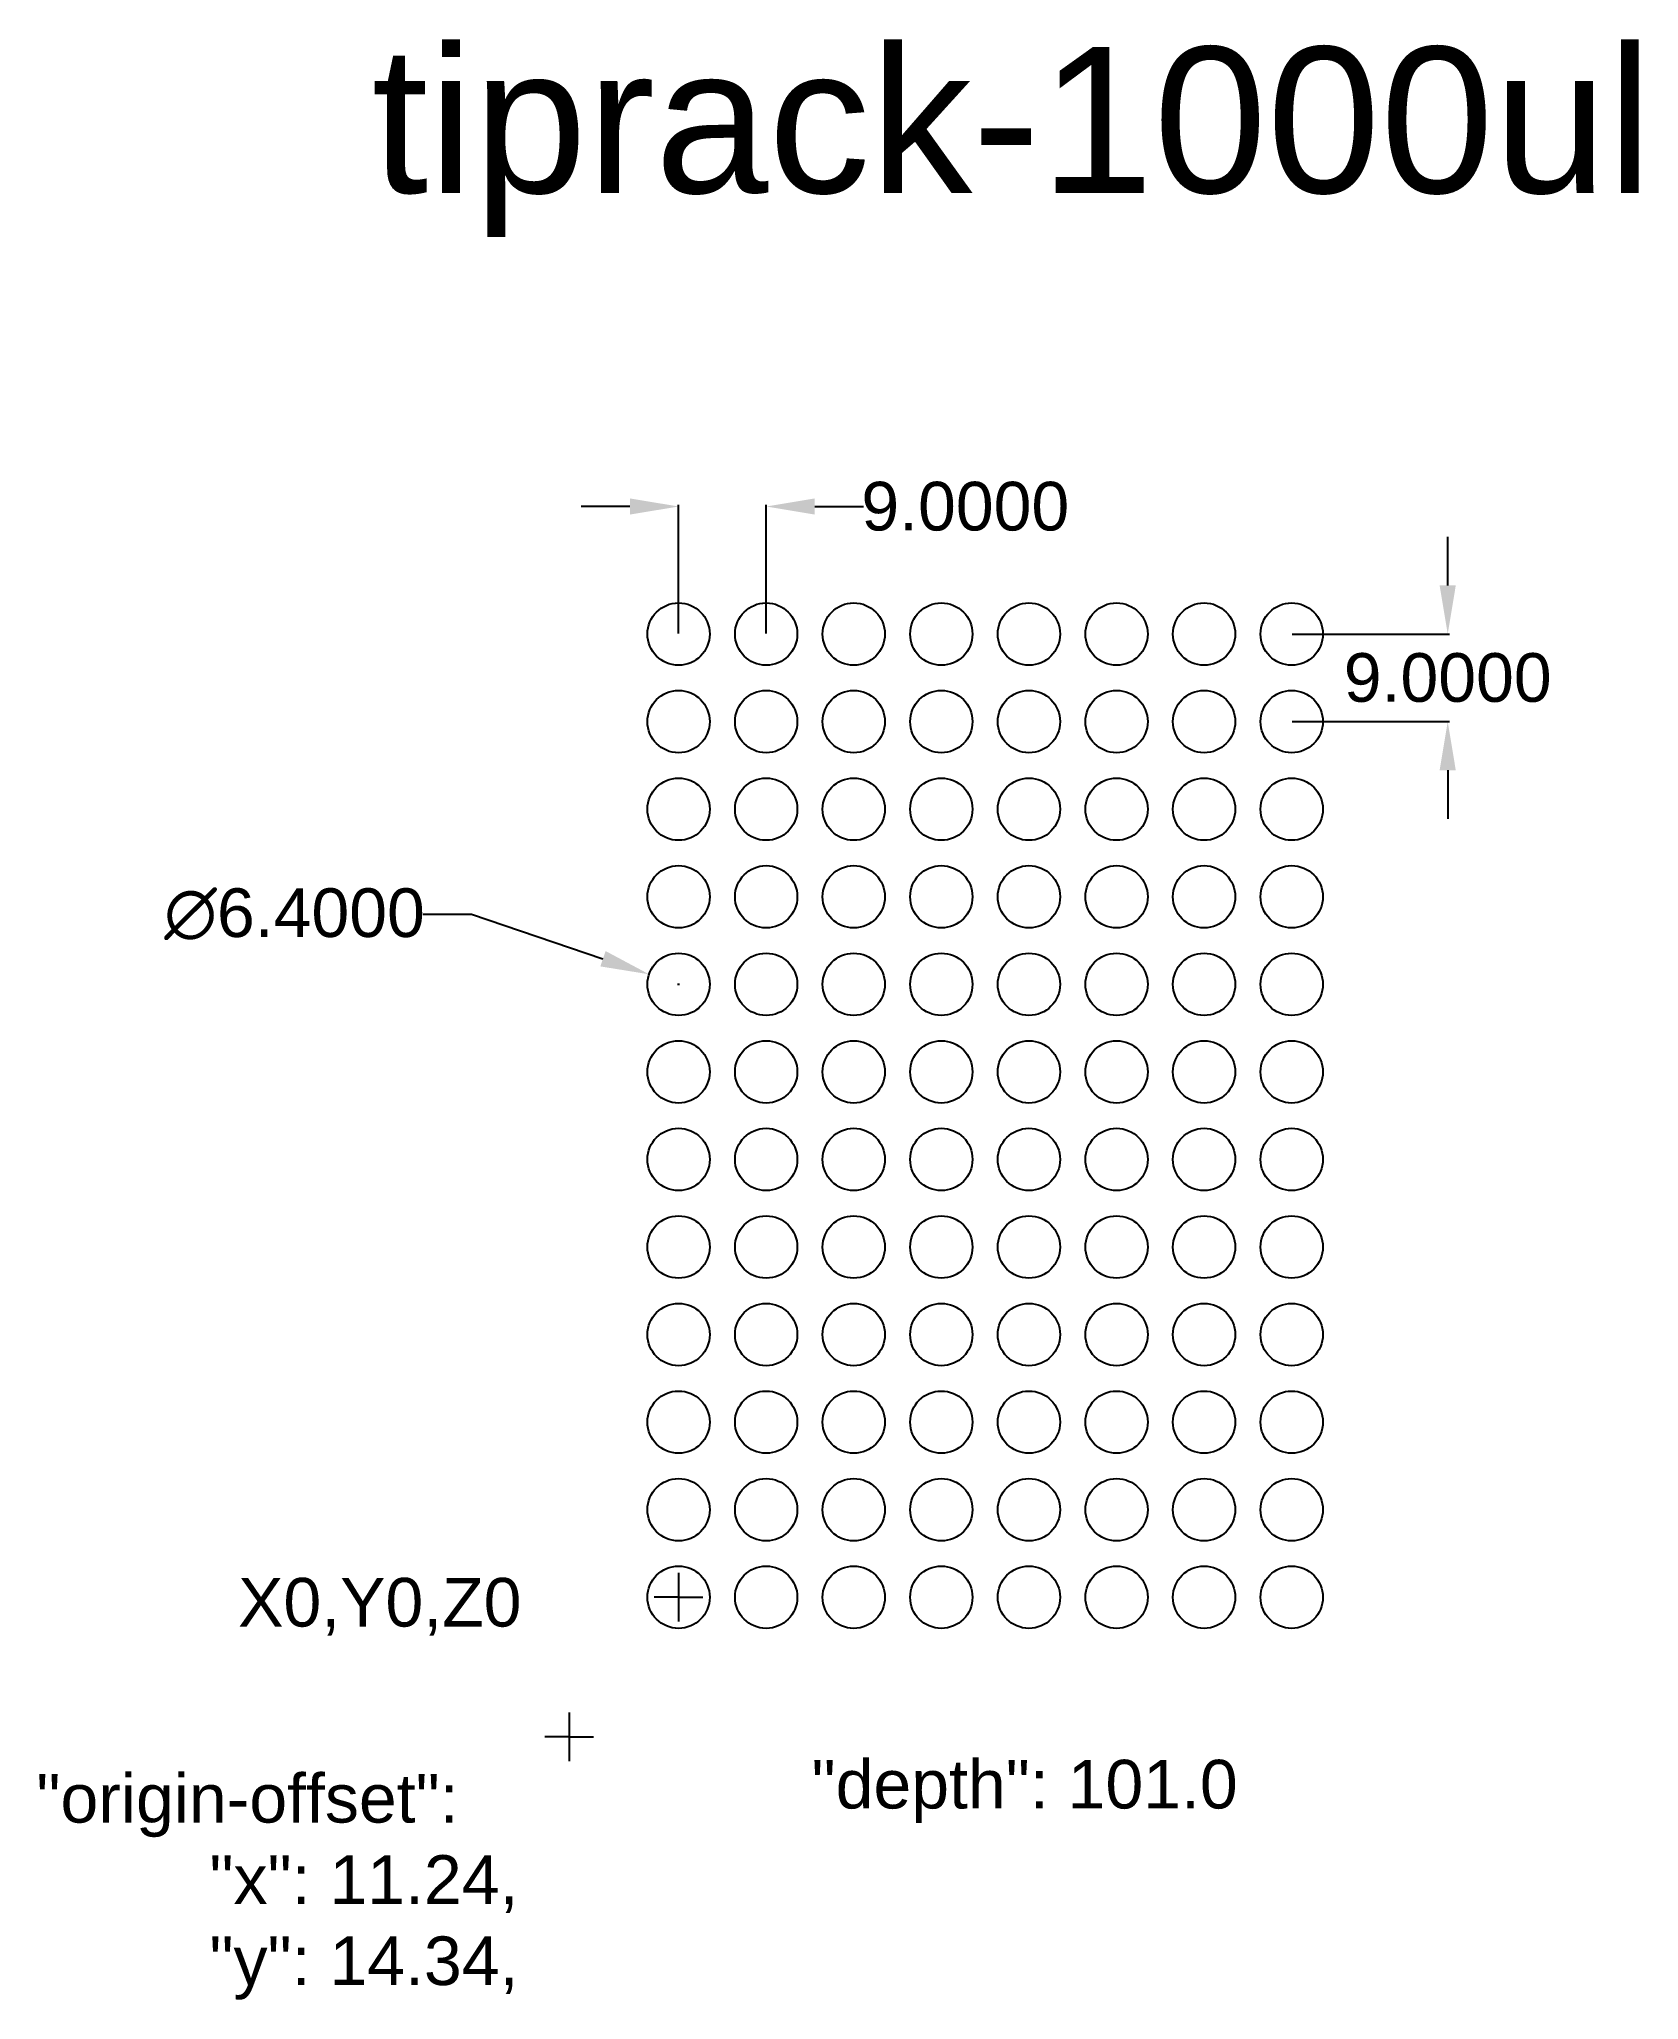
# Model space of a CAD drawing. Header units: inches. Extents: x 3 to 167, y 5 to 206.
import ezdxf

# ---------------------------------------------------------------- set-up
doc = ezdxf.new("R2010")
doc.units = ezdxf.units.IN
doc.header["$MEASUREMENT"] = 0
doc.styles.get("Standard").update_dxf_attribs({"font": 'arial.ttf'})

msp = doc.modelspace()

# ---------------------------------------------------------------- linework, layer by layer
for p, q in [((63.45, 158.31), (58.45, 158.31)), ((68.45, 145.26), (68.45, 158.49)), ((77.45, 145.26), (77.45, 158.49)), ((82.45, 158.31), (87.45, 158.31)), ((147.48, 150.2), (147.48, 155.2)), ((131.51, 145.2), (147.66, 145.2)), ((131.51, 136.2), (147.66, 136.2)), ((147.48, 131.2), (147.48, 126.2)), ((42.17, 116.4), (47.17, 116.4)), ((47.17, 116.4), (60.68, 111.83)), ((68.36, 109.2), (68.54, 109.2)), ((68.45, 109.11), (68.45, 109.29))]:
    msp.add_line(p, q)
at = {"color": 1}
for p, q in [((68.45, 48.7), (68.45, 43.7)), ((68.45, 46.2), (65.95, 46.2)), ((68.45, 46.2), (70.95, 46.2))]:
    msp.add_line(p, q, dxfattribs=at)
at = {"color": 3}
for p, q in [((57.21, 34.36), (57.21, 29.36)), ((57.21, 31.86), (54.71, 31.86)), ((57.21, 31.86), (59.71, 31.86))]:
    msp.add_line(p, q, dxfattribs=at)
for centre in [(68.45, 145.2), (77.45, 145.2), (86.45, 145.2), (95.45, 145.2), (104.45, 145.2), (113.45, 145.2), (122.45, 145.2), (131.45, 145.2), (68.45, 136.2), (77.45, 136.2), (86.45, 136.2), (95.45, 136.2), (104.45, 136.2), (113.45, 136.2), (122.45, 136.2), (131.45, 136.2), (68.45, 127.2), (77.45, 127.2), (86.45, 127.2), (95.45, 127.2), (104.45, 127.2), (113.45, 127.2), (122.45, 127.2), (131.45, 127.2), (68.45, 118.2), (77.45, 118.2), (86.45, 118.2), (95.45, 118.2), (104.45, 118.2), (113.45, 118.2), (122.45, 118.2), (131.45, 118.2), (68.45, 109.2), (77.45, 109.2), (86.45, 109.2), (95.45, 109.2), (104.45, 109.2), (113.45, 109.2), (122.45, 109.2), (131.45, 109.2), (68.45, 100.2), (77.45, 100.2), (86.45, 100.2), (95.45, 100.2), (104.45, 100.2), (113.45, 100.2), (122.45, 100.2), (131.45, 100.2), (68.45, 91.2), (77.45, 91.2), (86.45, 91.2), (95.45, 91.2), (104.45, 91.2), (113.45, 91.2), (122.45, 91.2), (131.45, 91.2), (68.45, 82.2), (77.45, 82.2), (86.45, 82.2), (95.45, 82.2), (104.45, 82.2), (113.45, 82.2), (122.45, 82.2), (131.45, 82.2), (68.45, 73.2), (77.45, 73.2), (86.45, 73.2), (95.45, 73.2), (104.45, 73.2), (113.45, 73.2), (122.45, 73.2), (131.45, 73.2), (68.45, 64.2), (77.45, 64.2), (86.45, 64.2), (95.45, 64.2), (104.45, 64.2), (113.45, 64.2), (122.45, 64.2), (131.45, 64.2), (68.45, 55.2), (77.45, 55.2), (86.45, 55.2), (95.45, 55.2), (104.45, 55.2), (113.45, 55.2), (122.45, 55.2), (131.45, 55.2), (68.45, 46.2), (77.45, 46.2), (86.45, 46.2), (95.45, 46.2), (104.45, 46.2), (113.45, 46.2), (122.45, 46.2), (131.45, 46.2)]:
    msp.add_circle(centre, 3.2)
for points in [[(63.45, 159.14), (63.45, 157.48), (68.45, 158.31)], [(82.45, 159.14), (82.45, 157.48), (77.45, 158.31)], [(146.65, 150.2), (148.31, 150.2), (147.48, 145.2)], [(146.65, 131.2), (148.31, 131.2), (147.48, 136.2)], [(60.95, 112.62), (60.41, 111.04), (65.42, 110.23)]]:
    msp.add_solid(points)

# ---------------------------------------------------------------- texts
for s, height, p in [('tiprack-1000ul', 15, (36.91, 190.54)), ('X0,Y0,Z0', 5, (23.19, 43.19)), ('"origin-offset":', 5, (2.46, 23.04)), (' "depth": 101.0', 5, (80.17, 24.49)), ('         "x": 11.24,', 5, (2.78, 14.69)), ('         "y": 14.34,', 5, (2.78, 6.34))]:
    msp.add_text(s, height=height).set_placement(p)
at = {"char_height": 5, "attachment_point": 5}
for s, insert in [('\\A1;9.0000', (97.91, 158.31)), ('\\A1;9.0000', (147.48, 140.7)), ('\\A1;∅6.4000', (28.99, 116.4))]:
    msp.add_mtext(s, dxfattribs=dict(at, insert=insert))

doc.saveas('drawing.dxf')
